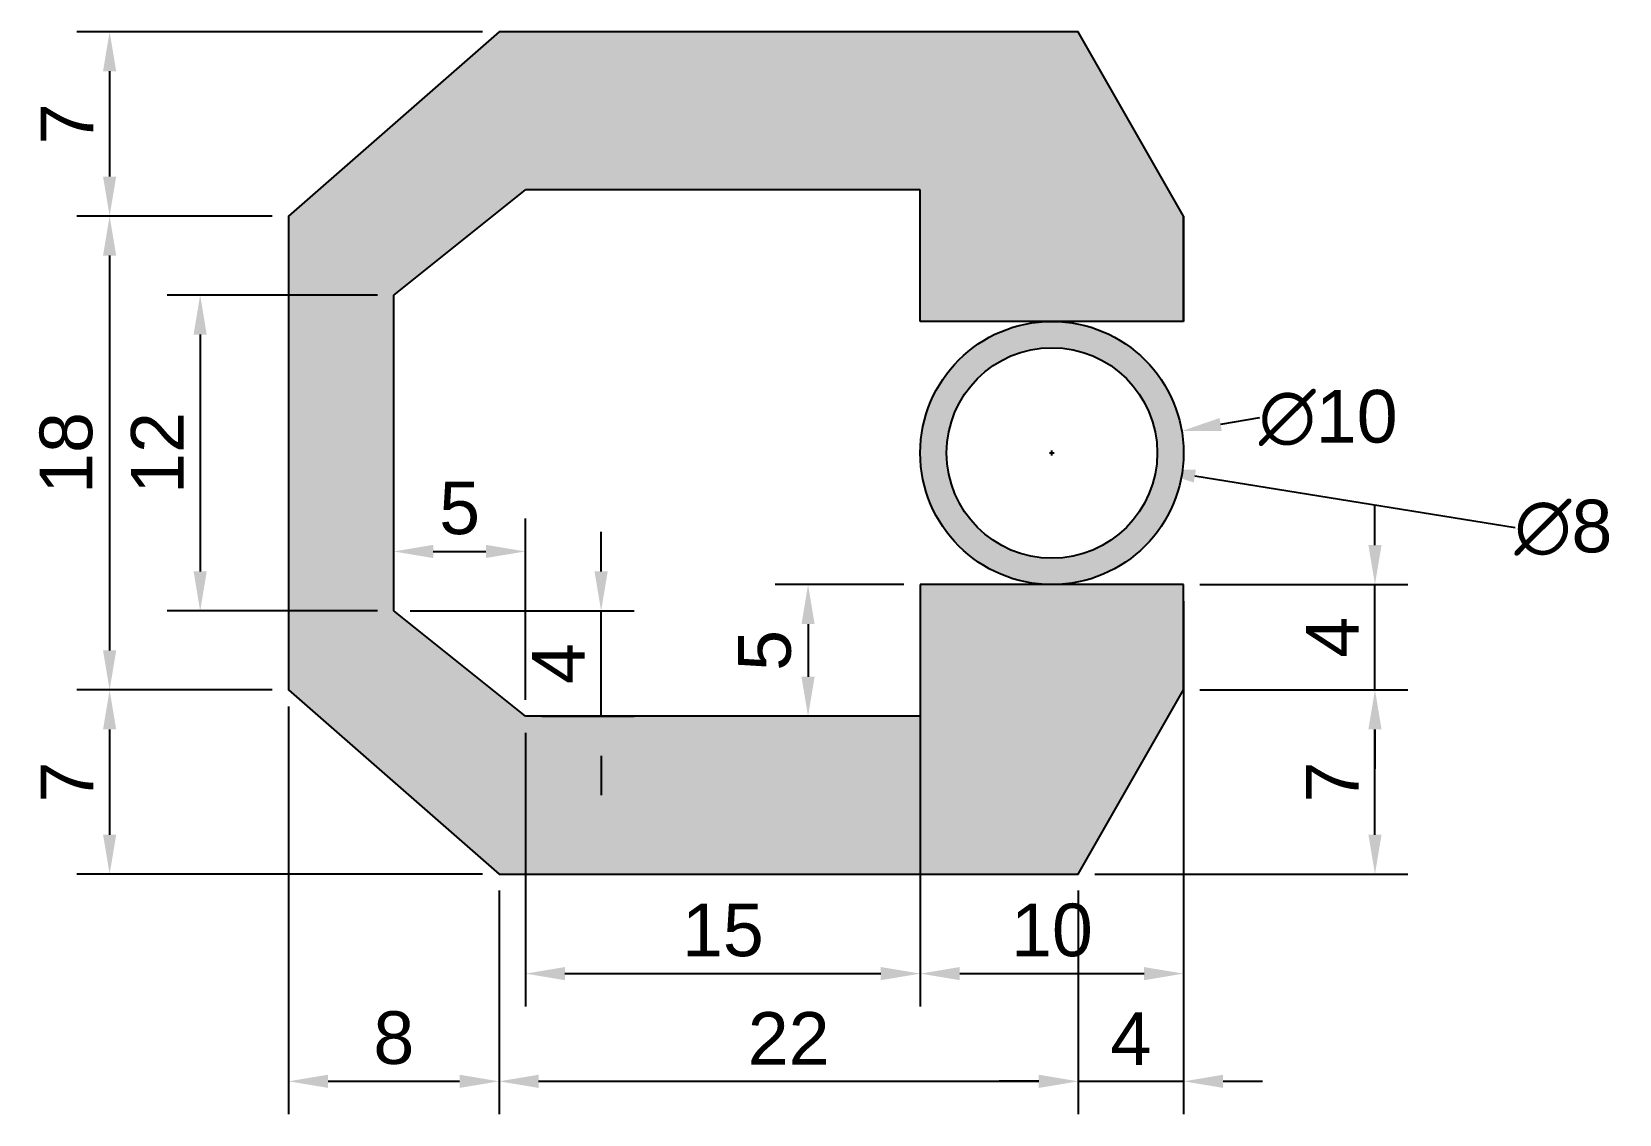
# Model space of a CAD drawing. Header units: millimetres. Extents: x 34 to 2321, y 32 to 2003.
# Drawn here: x 2261.2 to 2321.5, y 1961.6 to 2002.7 of the extents above; entities outside this region: 1.
import ezdxf

# ---------------------------------------------------------------- set-up
doc = ezdxf.new("R2010")
doc.units = ezdxf.units.MM
doc.styles.get("Standard").update_dxf_attribs({"font": 'arial.ttf'})
doc.dimstyles.new('ISO-25', dxfattribs={"dimtxt": 2.5, "dimasz": 2.5, "dimexe": 1.25, "dimexo": 0.625, "dimtad": 1, "dimtxsty": 'Standard', "dimcen": 2.5, "dimadec": 0, "dimazin": 0, "dimtfac": 1, "dimtmove": 0, "dimatfit": 3, "dimfxl": 1, "dimarcsym": 0})
doc.dimstyles.get("Standard").update_dxf_attribs({"dimtxt": 0.18, "dimasz": 0.18, "dimexe": 0.18, "dimexo": 0.0625, "dimgap": 0.09, "dimtad": 0, "dimtih": 1, "dimtoh": 1, "dimdec": 4, "dimzin": 0, "dimdsep": 46, "dimtxsty": 'Standard', "dimcen": 0.09, "dimadec": 0, "dimazin": 0, "dimtfac": 1, "dimtdec": 4, "dimtofl": 0, "dimtmove": 0, "dimatfit": 3, "dimfxl": 1, "dimtolj": 1, "dimtzin": 0, "dimarcsym": 0})

# ---------------------------------------------------------------- blocks, each defined once
blk = doc.blocks.new('*D2')
at = {"color": 0, "lineweight": -2, "transparency": 16777216}
for p, q in [((2278.302, 2002.682), (2262.881, 2002.682)), ((2264.131, 2001.182), (2264.131, 1997.182)), ((2270.302, 1995.682), (2262.881, 1995.682))]:
    blk.add_line(p, q, dxfattribs=at)
at = {"color": 0, "transparency": 16777216}
for points in [[(2263.881, 2001.182), (2264.381, 2001.182), (2264.131, 2002.682)], [(2263.881, 1997.182), (2264.381, 1997.182), (2264.131, 1995.682)]]:
    blk.add_solid(points, dxfattribs=at)
at = {"layer": 'Defpoints', "color": 0, "transparency": 16777216}
for p in [(2278.927, 2002.682), (2264.131, 1995.682), (2270.927, 1995.682)]:
    blk.add_point(p, dxfattribs=at)
at = {"color": 0, "transparency": 16777216, "insert": (2262.506, 1999.182), "char_height": 2, "attachment_point": 5, "rotation": 90}
blk.add_mtext('7', dxfattribs=at)
blk = doc.blocks.new('*D3')
at = {"color": 0, "lineweight": -2, "transparency": 16777216}
for p, q in [((2270.302, 1977.682), (2262.881, 1977.682)), ((2264.131, 1976.182), (2264.131, 1972.182)), ((2278.302, 1970.682), (2262.881, 1970.682))]:
    blk.add_line(p, q, dxfattribs=at)
at = {"color": 0, "transparency": 16777216}
for points in [[(2263.881, 1976.182), (2264.381, 1976.182), (2264.131, 1977.682)], [(2263.881, 1972.182), (2264.381, 1972.182), (2264.131, 1970.682)]]:
    blk.add_solid(points, dxfattribs=at)
at = {"layer": 'Defpoints', "color": 0, "transparency": 16777216}
for p in [(2270.927, 1977.682), (2264.131, 1970.682), (2278.927, 1970.682)]:
    blk.add_point(p, dxfattribs=at)
at = {"color": 0, "transparency": 16777216, "insert": (2262.506, 1974.182), "char_height": 2, "attachment_point": 5, "rotation": 90}
blk.add_mtext('7', dxfattribs=at)
blk = doc.blocks.new('*D4')
at = {"color": 0, "lineweight": -2, "transparency": 16777216}
for p, q in [((2270.302, 1995.682), (2262.881, 1995.682)), ((2264.131, 1994.182), (2264.131, 1979.182)), ((2270.302, 1977.682), (2262.881, 1977.682))]:
    blk.add_line(p, q, dxfattribs=at)
at = {"color": 0, "transparency": 16777216}
for points in [[(2263.881, 1994.182), (2264.381, 1994.182), (2264.131, 1995.682)], [(2263.881, 1979.182), (2264.381, 1979.182), (2264.131, 1977.682)]]:
    blk.add_solid(points, dxfattribs=at)
at = {"layer": 'Defpoints', "color": 0, "transparency": 16777216}
for p in [(2270.927, 1995.682), (2264.131, 1977.682), (2270.927, 1977.682)]:
    blk.add_point(p, dxfattribs=at)
at = {"color": 0, "transparency": 16777216, "insert": (2262.485, 1986.682), "char_height": 2, "attachment_point": 5, "rotation": 90}
blk.add_mtext('18', dxfattribs=at)
blk = doc.blocks.new('*D5')
at = {"color": 0, "lineweight": -2, "transparency": 16777216}
for p, q in [((2270.927, 1977.057), (2270.927, 1961.565)), ((2278.927, 1970.057), (2278.927, 1961.565)), ((2272.427, 1962.815), (2277.427, 1962.815))]:
    blk.add_line(p, q, dxfattribs=at)
at = {"color": 0, "transparency": 16777216}
for points in [[(2272.427, 1963.065), (2272.427, 1962.565), (2270.927, 1962.815)], [(2277.427, 1963.065), (2277.427, 1962.565), (2278.927, 1962.815)]]:
    blk.add_solid(points, dxfattribs=at)
at = {"layer": 'Defpoints', "color": 0, "transparency": 16777216}
for p in [(2270.927, 1977.682), (2278.927, 1970.682), (2278.927, 1962.815)]:
    blk.add_point(p, dxfattribs=at)
at = {"color": 0, "transparency": 16777216, "insert": (2274.927, 1964.461), "char_height": 2, "attachment_point": 5}
blk.add_mtext('8', dxfattribs=at)
blk = doc.blocks.new('*D6')
at = {"color": 0, "lineweight": -2, "transparency": 16777216}
for p, q in [((2278.927, 1970.057), (2278.927, 1961.565)), ((2300.927, 1970.057), (2300.927, 1961.565)), ((2280.427, 1962.815), (2299.427, 1962.815))]:
    blk.add_line(p, q, dxfattribs=at)
at = {"color": 0, "transparency": 16777216}
for points in [[(2280.427, 1963.065), (2280.427, 1962.565), (2278.927, 1962.815)], [(2299.427, 1963.065), (2299.427, 1962.565), (2300.927, 1962.815)]]:
    blk.add_solid(points, dxfattribs=at)
at = {"layer": 'Defpoints', "color": 0, "transparency": 16777216}
for p in [(2278.927, 1970.682), (2300.927, 1970.682), (2300.927, 1962.815)]:
    blk.add_point(p, dxfattribs=at)
at = {"color": 0, "transparency": 16777216, "insert": (2289.927, 1964.444), "char_height": 2, "attachment_point": 5}
blk.add_mtext('22', dxfattribs=at)
blk = doc.blocks.new('*D7')
at = {"color": 0, "lineweight": -2, "transparency": 16777216}
for p, q in [((2304.927, 1977.057), (2304.927, 1961.565)), ((2300.927, 1970.057), (2300.927, 1961.565)), ((2299.427, 1962.815), (2297.927, 1962.815)), ((2300.927, 1962.815), (2304.927, 1962.815)), ((2306.427, 1962.815), (2307.927, 1962.815))]:
    blk.add_line(p, q, dxfattribs=at)
at = {"color": 0, "transparency": 16777216}
for points in [[(2299.427, 1963.065), (2299.427, 1962.565), (2300.927, 1962.815)], [(2306.427, 1963.065), (2306.427, 1962.565), (2304.927, 1962.815)]]:
    blk.add_solid(points, dxfattribs=at)
at = {"layer": 'Defpoints', "color": 0, "transparency": 16777216}
for p in [(2304.927, 1977.682), (2300.927, 1970.682), (2304.927, 1962.815)]:
    blk.add_point(p, dxfattribs=at)
at = {"color": 0, "transparency": 16777216, "insert": (2302.927, 1964.44), "char_height": 2, "attachment_point": 5}
blk.add_mtext('4', dxfattribs=at)
blk = doc.blocks.new('*D8')
at = {"color": 0, "lineweight": -2, "transparency": 16777216}
for p, q in [((2305.552, 1977.682), (2313.449, 1977.682)), ((2312.199, 1972.182), (2312.199, 1976.182)), ((2301.552, 1970.682), (2313.449, 1970.682))]:
    blk.add_line(p, q, dxfattribs=at)
at = {"color": 0, "transparency": 16777216}
for points in [[(2311.949, 1976.182), (2312.449, 1976.182), (2312.199, 1977.682)], [(2311.949, 1972.182), (2312.449, 1972.182), (2312.199, 1970.682)]]:
    blk.add_solid(points, dxfattribs=at)
at = {"layer": 'Defpoints', "color": 0, "transparency": 16777216}
for p in [(2304.927, 1977.682), (2312.199, 1977.682), (2300.927, 1970.682)]:
    blk.add_point(p, dxfattribs=at)
at = {"color": 0, "transparency": 16777216, "insert": (2310.574, 1974.182), "char_height": 2, "attachment_point": 5, "rotation": 90}
blk.add_mtext('7', dxfattribs=at)
blk = doc.blocks.new('*D9')
at = {"color": 0, "lineweight": -2, "transparency": 16777216}
for p, q in [((2312.199, 1983.182), (2312.199, 1984.682)), ((2305.552, 1981.682), (2313.449, 1981.682)), ((2312.199, 1977.682), (2312.199, 1981.682)), ((2305.552, 1977.682), (2313.449, 1977.682)), ((2312.199, 1976.182), (2312.199, 1974.682))]:
    blk.add_line(p, q, dxfattribs=at)
at = {"color": 0, "transparency": 16777216}
for points in [[(2311.949, 1983.182), (2312.449, 1983.182), (2312.199, 1981.682)], [(2311.949, 1976.182), (2312.449, 1976.182), (2312.199, 1977.682)]]:
    blk.add_solid(points, dxfattribs=at)
at = {"layer": 'Defpoints', "color": 0, "transparency": 16777216}
for p in [(2304.927, 1981.682), (2312.199, 1981.682), (2304.927, 1977.682)]:
    blk.add_point(p, dxfattribs=at)
at = {"color": 0, "transparency": 16777216, "insert": (2310.574, 1979.682), "char_height": 2, "attachment_point": 5, "rotation": 90}
blk.add_mtext('4', dxfattribs=at)
blk = doc.blocks.new('*D10')
at = {"color": 0, "lineweight": -2, "transparency": 16777216}
for p, q in [((2294.302, 1981.682), (2289.413, 1981.682)), ((2290.663, 1980.182), (2290.663, 1978.182)), ((2294.302, 1976.682), (2289.413, 1976.682))]:
    blk.add_line(p, q, dxfattribs=at)
at = {"color": 0, "transparency": 16777216}
for points in [[(2290.413, 1980.182), (2290.913, 1980.182), (2290.663, 1981.682)], [(2290.413, 1978.182), (2290.913, 1978.182), (2290.663, 1976.682)]]:
    blk.add_solid(points, dxfattribs=at)
at = {"layer": 'Defpoints', "color": 0, "transparency": 16777216}
for p in [(2294.927, 1981.682), (2290.663, 1976.682), (2294.927, 1976.682)]:
    blk.add_point(p, dxfattribs=at)
at = {"color": 0, "transparency": 16777216, "insert": (2289.021, 1979.182), "char_height": 2, "attachment_point": 5, "rotation": 90}
blk.add_mtext('5', dxfattribs=at)
blk = doc.blocks.new('*D11')
at = {"color": 0, "lineweight": -2, "transparency": 16777216}
for p, q in [((2279.927, 1976.057), (2279.927, 1965.656)), ((2294.927, 1976.057), (2294.927, 1965.656)), ((2281.427, 1966.906), (2293.427, 1966.906))]:
    blk.add_line(p, q, dxfattribs=at)
at = {"color": 0, "transparency": 16777216}
for points in [[(2281.427, 1967.156), (2281.427, 1966.656), (2279.927, 1966.906)], [(2293.427, 1967.156), (2293.427, 1966.656), (2294.927, 1966.906)]]:
    blk.add_solid(points, dxfattribs=at)
at = {"layer": 'Defpoints', "color": 0, "transparency": 16777216}
for p in [(2279.927, 1976.682), (2294.927, 1976.682), (2294.927, 1966.906)]:
    blk.add_point(p, dxfattribs=at)
at = {"color": 0, "transparency": 16777216, "insert": (2287.427, 1968.552), "char_height": 2, "attachment_point": 5}
blk.add_mtext('15', dxfattribs=at)
blk = doc.blocks.new('*D12')
at = {"color": 0, "lineweight": -2, "transparency": 16777216}
for p, q in [((2294.927, 1981.057), (2294.927, 1965.656)), ((2304.927, 1981.057), (2304.927, 1965.656)), ((2296.427, 1966.906), (2303.427, 1966.906))]:
    blk.add_line(p, q, dxfattribs=at)
at = {"color": 0, "transparency": 16777216}
for points in [[(2296.427, 1967.156), (2296.427, 1966.656), (2294.927, 1966.906)], [(2303.427, 1967.156), (2303.427, 1966.656), (2304.927, 1966.906)]]:
    blk.add_solid(points, dxfattribs=at)
at = {"layer": 'Defpoints', "color": 0, "transparency": 16777216}
for p in [(2294.927, 1981.682), (2304.927, 1981.682), (2304.927, 1966.906)]:
    blk.add_point(p, dxfattribs=at)
at = {"color": 0, "transparency": 16777216, "insert": (2299.927, 1968.552), "char_height": 2, "attachment_point": 5}
blk.add_mtext('10', dxfattribs=at)
blk = doc.blocks.new('*D13')
at = {"color": 0, "lineweight": -2, "transparency": 16777216}
for p, q in [((2274.302, 1992.682), (2266.321, 1992.682)), ((2267.571, 1991.182), (2267.571, 1982.182)), ((2274.302, 1980.682), (2266.321, 1980.682))]:
    blk.add_line(p, q, dxfattribs=at)
at = {"color": 0, "transparency": 16777216}
for points in [[(2267.321, 1991.182), (2267.821, 1991.182), (2267.571, 1992.682)], [(2267.321, 1982.182), (2267.821, 1982.182), (2267.571, 1980.682)]]:
    blk.add_solid(points, dxfattribs=at)
at = {"layer": 'Defpoints', "color": 0, "transparency": 16777216}
for p in [(2274.927, 1992.682), (2267.571, 1980.682), (2274.927, 1980.682)]:
    blk.add_point(p, dxfattribs=at)
at = {"color": 0, "transparency": 16777216, "insert": (2265.942, 1986.682), "char_height": 2, "attachment_point": 5, "rotation": 90}
blk.add_mtext('12', dxfattribs=at)
blk = doc.blocks.new('*D14')
at = {"color": 0, "lineweight": -2, "transparency": 16777216}
for p, q in [((2307.816, 1988.012), (2306.336, 1987.763)), ((2299.837, 1986.682), (2300.017, 1986.682)), ((2299.927, 1986.592), (2299.927, 1986.772))]:
    blk.add_line(p, q, dxfattribs=at)
at = {"color": 0, "transparency": 16777216}
blk.add_solid([(2306.295, 1988.009), (2306.378, 1987.516), (2304.857, 1987.513)], dxfattribs=at)
at = {"layer": 'Defpoints', "color": 0, "transparency": 16777216}
for p in [(2304.857, 1987.513), (2294.997, 1985.85)]:
    blk.add_point(p, dxfattribs=at)
at = {"color": 0, "transparency": 16777216, "insert": (2310.423, 1988.012), "char_height": 2, "attachment_point": 5}
blk.add_mtext('\\A1;∅10', dxfattribs=at)
blk = doc.blocks.new('*D15')
at = {"color": 0, "lineweight": -2, "transparency": 16777216}
for p, q in [((2299.837, 1986.682), (2300.017, 1986.682)), ((2299.927, 1986.592), (2299.927, 1986.772)), ((2317.521, 1983.842), (2305.357, 1985.805))]:
    blk.add_line(p, q, dxfattribs=at)
at = {"color": 0, "transparency": 16777216}
blk.add_solid([(2305.397, 1986.052), (2305.317, 1985.559), (2303.876, 1986.044)], dxfattribs=at)
at = {"layer": 'Defpoints', "color": 0, "transparency": 16777216}
for p in [(2295.978, 1987.319), (2303.876, 1986.044)]:
    blk.add_point(p, dxfattribs=at)
at = {"color": 0, "transparency": 16777216, "insert": (2319.357, 1983.842), "char_height": 2, "attachment_point": 5}
blk.add_mtext('\\A1;∅8', dxfattribs=at)
blk = doc.blocks.new('*D16')
at = {"color": 0, "lineweight": -2, "transparency": 16777216}
for p, q in [((2282.802, 1982.182), (2282.802, 1983.682)), ((2275.552, 1980.682), (2284.052, 1980.682)), ((2282.802, 1976.682), (2282.802, 1980.682)), ((2280.552, 1976.682), (2284.052, 1976.682)), ((2282.802, 1975.182), (2282.802, 1973.682))]:
    blk.add_line(p, q, dxfattribs=at)
at = {"color": 0, "transparency": 16777216}
for points in [[(2282.552, 1982.182), (2283.052, 1982.182), (2282.802, 1980.682)], [(2282.552, 1975.182), (2283.052, 1975.182), (2282.802, 1976.682)]]:
    blk.add_solid(points, dxfattribs=at)
at = {"layer": 'Defpoints', "color": 0, "transparency": 16777216}
for p in [(2274.927, 1980.682), (2282.802, 1980.682), (2279.927, 1976.682)]:
    blk.add_point(p, dxfattribs=at)
at = {"color": 0, "transparency": 16777216, "insert": (2281.177, 1978.682), "char_height": 2, "attachment_point": 5, "rotation": 90}
blk.add_mtext('4', dxfattribs=at)
blk = doc.blocks.new('*D17')
at = {"color": 0, "lineweight": -2, "transparency": 16777216}
for p, q in [((2274.927, 1981.307), (2274.927, 1984.192)), ((2279.927, 1977.307), (2279.927, 1984.192)), ((2276.427, 1982.942), (2278.427, 1982.942))]:
    blk.add_line(p, q, dxfattribs=at)
at = {"color": 0, "transparency": 16777216}
for points in [[(2276.427, 1983.192), (2276.427, 1982.692), (2274.927, 1982.942)], [(2278.427, 1983.192), (2278.427, 1982.692), (2279.927, 1982.942)]]:
    blk.add_solid(points, dxfattribs=at)
at = {"layer": 'Defpoints', "color": 0, "transparency": 16777216}
for p in [(2279.927, 1982.942), (2274.927, 1980.682), (2279.927, 1976.682)]:
    blk.add_point(p, dxfattribs=at)
at = {"color": 0, "transparency": 16777216, "insert": (2277.427, 1984.584), "char_height": 2, "attachment_point": 5}
blk.add_mtext('5', dxfattribs=at)

msp = doc.modelspace()

# ---------------------------------------------------------------- hatches: boundary and pattern name
h = msp.add_hatch(color=256)
h.set_gradient(color1=(0, 255, 255), color2=(255, 0, 255), tint=1, name='CYLINDER')
h.paths.add_polyline_path([(2304.92694, 1995.68171), (2300.92694, 2002.68171), (2278.92694, 2002.68171), (2270.92694, 1995.68171), (2270.92694, 1977.68171), (2278.92694, 1970.68171), (2300.92694, 1970.68171), (2304.92694, 1977.68171), (2304.92694, 1981.68171), (2294.92694, 1981.68171), (2294.92694, 1976.68171), (2279.92694, 1976.68171), (2274.92694, 1980.68171), (2274.92694, 1992.68171), (2279.92694, 1996.68171), (2294.92694, 1996.68171), (2294.92694, 1991.68171), (2304.92694, 1991.68171)])
h = msp.add_hatch(color=256)
h.set_gradient(color1=(0, 255, 255), color2=(255, 0, 255), tint=1, name='CYLINDER')
h.paths.add_polyline_path([(2294.92694, 1986.68171, 1), (2304.92694, 1986.68171, 1)])
h.paths.add_polyline_path([(2303.92694, 1986.68171, -1), (2295.92694, 1986.68171, -1)], flags=16)

# ---------------------------------------------------------------- linework, layer by layer
for p, q in [((2274.92694, 1992.68171), (2279.92694, 1996.68171)), ((2294.92694, 1996.68171), (2279.92694, 1996.68171)), ((2294.92694, 1991.68171), (2294.92694, 1996.68171)), ((2304.92694, 1995.68171), (2304.92694, 1991.68171)), ((2274.92694, 1980.68171), (2274.92694, 1992.68171)), ((2304.92694, 1991.68171), (2294.92694, 1991.68171)), ((2304.92694, 1981.68171), (2294.92694, 1981.68171)), ((2294.92694, 1981.68171), (2294.92694, 1976.68171)), ((2304.92694, 1977.68171), (2304.92694, 1981.68171)), ((2279.92694, 1976.68171), (2274.92694, 1980.68171)), ((2294.92694, 1976.68171), (2279.92694, 1976.68171))]:
    msp.add_line(p, q)
msp.add_lwpolyline([(2304.92694, 1991.68171), (2304.92694, 1995.68171), (2300.92694, 2002.68171), (2278.92694, 2002.68171), (2270.92694, 1995.68171), (2270.92694, 1977.68171), (2278.92694, 1970.68171), (2300.92694, 1970.68171), (2304.92694, 1977.68171), (2304.92694, 1981.68171)])
msp.add_lwpolyline([(34, 32), (68, 32), (68, 64), (34, 64)], close=True)
for radius in [5, 4]:
    msp.add_circle((2299.92694, 1986.68171), radius)

# ---------------------------------------------------------------- dimensions: what is measured, and where the dimension line sits
at = {"color": 5}
for base, p1, p2, picture, middle in [((2264.13143, 1995.68171), (2278.92694, 2002.68171), (2270.92694, 1995.68171), '*D2', (2262.50643, 1999.18171)), ((2264.13143, 1977.68171), (2270.92694, 1995.68171), (2270.92694, 1977.68171), '*D4', (2262.48528, 1986.68171)), ((2267.57065, 1980.68171), (2274.92694, 1992.68171), (2274.92694, 1980.68171), '*D13', (2265.94156, 1986.68171)), ((2312.19876, 1981.68171), (2304.92694, 1977.68171), (2304.92694, 1981.68171), '*D9', (2310.57376, 1979.68171)), ((2282.80152, 1980.68171), (2279.92694, 1976.68171), (2274.92694, 1980.68171), '*D16', (2281.17652, 1978.68171)), ((2290.66262, 1976.68171), (2294.92694, 1981.68171), (2294.92694, 1976.68171), '*D10', (2289.02057, 1979.18171)), ((2264.13143, 1970.68171), (2270.92694, 1977.68171), (2278.92694, 1970.68171), '*D3', (2262.50643, 1974.18171)), ((2312.19876, 1977.68171), (2300.92694, 1970.68171), (2304.92694, 1977.68171), '*D8', (2310.57376, 1974.18171))]:
    dim = msp.add_linear_dim(base=base, p1=p1, p2=p2, angle=90, dimstyle='ISO-25', override={"dimtxt": 2, "dimasz": 1.5}, dxfattribs=at)
    dim.commit()
    dim.dimension.update_dxf_attribs({"geometry": picture, "text_midpoint": middle})
dim = msp.add_diameter_dim_2p(p1=(2294.99658, 1985.85012), p2=(2304.8573, 1987.51331), dimstyle='Standard', override={"dimtxt": 2, "dimasz": 1.5, "dimlunit": 5}, dxfattribs=at)
dim.commit()
dim.dimension.update_dxf_attribs({"geometry": '*D14', "text_midpoint": (2310.42257, 1988.01227)})
dim = msp.add_diameter_dim_2p(p1=(2295.97803, 1987.31898), p2=(2303.87585, 1986.04445), dimstyle='Standard', override={"dimtxt": 2, "dimasz": 1.5, "dimlunit": 5}, dxfattribs=at)
dim.commit()
dim.dimension.update_dxf_attribs({"geometry": '*D15', "text_midpoint": (2317.52137, 1983.84237), "dimtype": 163})
for base, p1, p2, picture, middle in [((2279.92694, 1982.94235), (2274.92694, 1980.68171), (2279.92694, 1976.68171), '*D17', (2277.42694, 1984.5844)), ((2304.92694, 1966.9056), (2294.92694, 1981.68171), (2304.92694, 1981.68171), '*D12', (2299.92694, 1968.55175)), ((2278.92694, 1962.81459), (2270.92694, 1977.68171), (2278.92694, 1970.68171), '*D5', (2274.92694, 1964.46074)), ((2304.92694, 1962.81459), (2300.92694, 1970.68171), (2304.92694, 1977.68171), '*D7', (2302.92694, 1964.43959)), ((2294.92694, 1966.9056), (2279.92694, 1976.68171), (2294.92694, 1976.68171), '*D11', (2287.42694, 1968.55175)), ((2300.92694, 1962.81459), (2278.92694, 1970.68171), (2300.92694, 1970.68171), '*D6', (2289.92694, 1964.44369))]:
    dim = msp.add_linear_dim(base=base, p1=p1, p2=p2, dimstyle='ISO-25', override={"dimtxt": 2, "dimasz": 1.5}, dxfattribs=at)
    dim.commit()
    dim.dimension.update_dxf_attribs({"geometry": picture, "text_midpoint": middle})

doc.saveas('drawing.dxf')
